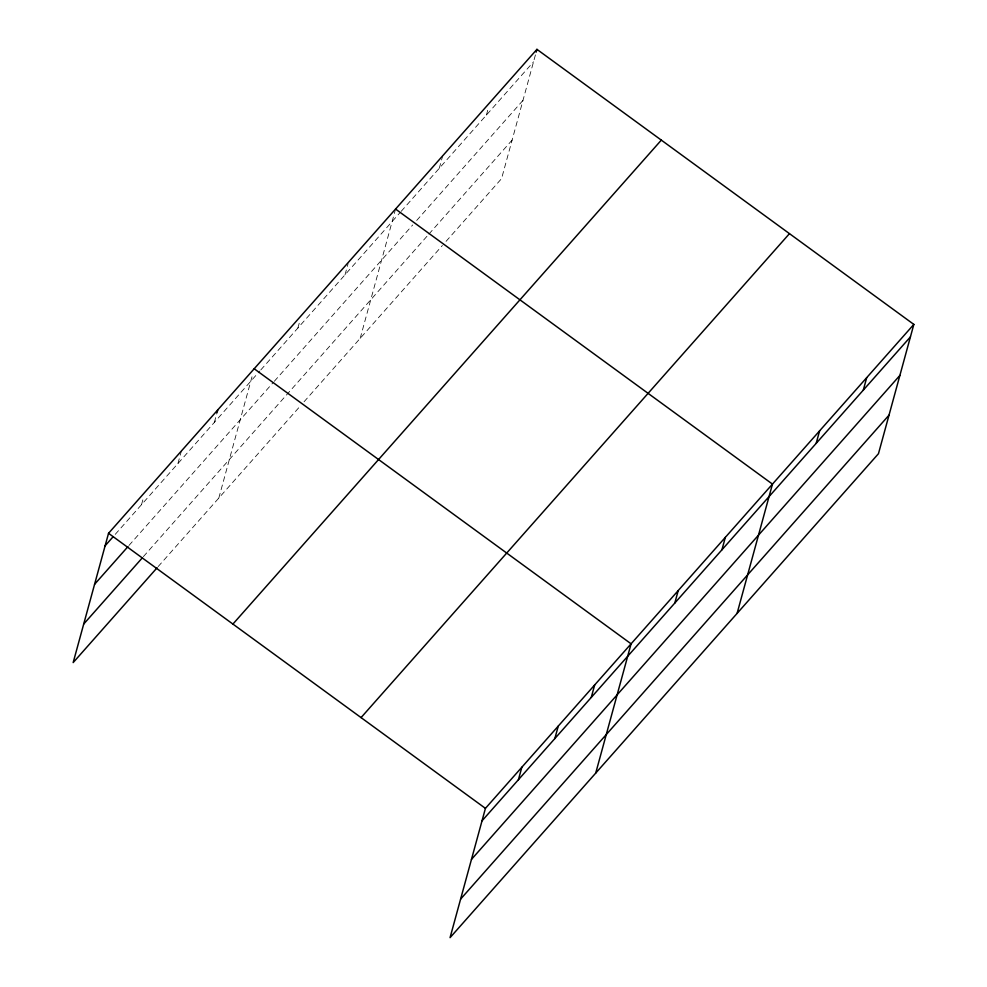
<?xml version="1.0" encoding="UTF-8"?>
<svg xmlns="http://www.w3.org/2000/svg" width="987" height="987" viewBox="0 0 987 987"><rect width="100%" height="100%" fill="white"/><g stroke="black" fill="none" stroke-linecap="round" stroke-linejoin="round"><path stroke-width="0.74" stroke-dasharray="4.93 3.7" d="M141.536 504.653L143.423 497.719M177.944 463.52L181.361 451.034M214.364 422.374L217.017 412.665M218.818 498.053L252.29 375.689M297.901 328.005L299.801 321.071M345.031 274.768L348.066 263.677M360.193 338.344L395.182 210.441M439.277 168.308L442.694 155.823M486.406 115.072L488.294 108.138M535.423 54.902L501.569 178.635L443.422 244.332M115.232 534.362L259.803 371.05M260.802 369.915L400.167 212.476M401.178 211.341L533.523 61.836M128.964 545.478L273.313 382.413M274.324 381.278L412.689 224.974M416.699 220.446L522.987 100.378M143.386 556.631L427.889 235.239M428.901 234.104L512.117 140.092M158.13 566.612L300.036 406.299M304.045 401.771L442.41 245.467"/><path stroke-width="1.48" d="M913.839 324.402L485.431 808.365L450.06 937.65L878.467 453.699L913.839 324.402L536.94 49.35L108.533 533.301L73.161 662.598L157.118 567.747M217.017 412.665L217.782 409.901M536.188 52.126L536.94 49.35M518.422 779.705L521.839 767.232M554.842 738.572L558.26 726.087M591.262 697.439L594.667 684.953M595.716 773.105L631.088 643.82L254.19 368.756M674.8 603.069L678.217 590.584M721.929 549.833L725.334 537.347M737.092 613.396L772.463 484.111L395.565 209.059M816.175 443.36L819.592 430.875M863.304 390.124L866.709 377.639M105.115 545.786L113.209 536.644M94.567 584.329L127.952 546.625M83.71 624.043L142.375 557.778M232.907 624.08L661.315 140.117M361.057 717.598L789.464 233.635M482.014 820.839L910.421 336.888M471.465 859.393L899.873 375.43M460.608 899.108L889.016 415.145M108.533 533.301L485.431 808.365"/></g></svg>
